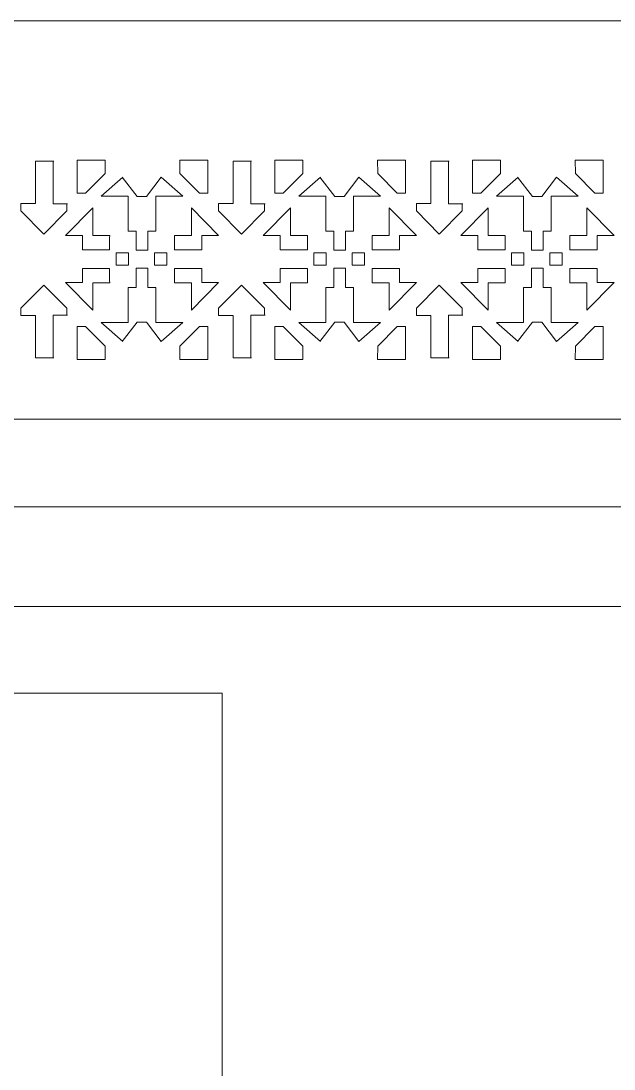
# Model space of a CAD drawing. Header units: millimetres. Extents: x -2078 to 426, y -513 to 2125.
# Drawn here: x -579 to -280, y 1598 to 2125 of the extents above; entities that cross this region are included whole.
import ezdxf

# ---------------------------------------------------------------- set-up
doc = ezdxf.new("R2010")
doc.units = ezdxf.units.MM
doc.header["$MEASUREMENT"] = 0
doc.layers.add('Katman 1', color=7, linetype='Continuous')

msp = doc.modelspace()

# ---------------------------------------------------------------- linework, layer by layer
at = {"layer": 'Katman 1', "color": 250, "lineweight": 20}
for points in [[(-1117.7285, 1924.8347), (82.2715, 1924.8347), (82.2715, 2124.8347), (-1117.7285, 2124.8347), (-1117.7285, 1924.8347)], [(-1027.5795, 1830.6776), (72.4205, 1830.6776), (72.4205, 1880.6776), (-1027.5795, 1880.6776), (-1027.5795, 1830.6776)], [(-2077.5107, -512.9141), (-477.5107, -512.9141), (-477.5107, 1787.0859), (-2077.5107, 1787.0859), (-2077.5107, -512.9141)]]:
    msp.add_lwpolyline(points, close=True, dxfattribs=at)
for points, knots in [([(-562.1715, 2054.333), (-562.1715, 2054.333), (-571.3228, 2054.333), (-571.3228, 2054.333), (-571.3228, 2054.333), (-571.3228, 2033.0753), (-571.3228, 2033.0753), (-571.3228, 2033.0753), (-578.6237, 2033.0753), (-578.6237, 2033.0753), (-578.6237, 2033.0753), (-578.6237, 2029.4342), (-578.6237, 2029.4342), (-578.6237, 2029.4342), (-567.0875, 2017.7718), (-567.0875, 2017.7718), (-567.0875, 2017.7718), (-555.5517, 2029.4342), (-555.5517, 2029.4342), (-555.5517, 2029.4342), (-555.5517, 2032.9769), (-555.5517, 2032.9769)], [0, 0, 0, 0, 0.14285714, 0.14285714, 0.14285714, 0.28571429, 0.28571429, 0.28571429, 0.42857143, 0.42857143, 0.42857143, 0.57142857, 0.57142857, 0.57142857, 0.71428571, 0.71428571, 0.71428571, 0.85714286, 0.85714286, 0.85714286, 1, 1, 1, 1]), ([(-562.4592, 2054.333), (-562.4592, 2054.333), (-562.4592, 2032.9769), (-562.4592, 2032.9769), (-562.4592, 2032.9769), (-555.1874, 2032.9769), (-555.1874, 2032.9769)], [0, 0, 0, 0, 0.5, 0.5, 0.5, 1, 1, 1, 1]), ([(-536.3736, 2048.2251), (-536.3736, 2048.2251), (-536.3, 2054.8347), (-536.3, 2054.8347), (-536.3, 2054.8347), (-550.3548, 2054.8347), (-550.3548, 2054.8347), (-550.3548, 2054.8347), (-550.3548, 2038.2991), (-550.3548, 2038.2991), (-550.3548, 2038.2991), (-546.1922, 2038.2991), (-546.1922, 2038.2991), (-546.1922, 2038.2991), (-536.3736, 2048.2251), (-536.3736, 2048.2251)], [0, 0, 0, 0, 0.2, 0.2, 0.2, 0.4, 0.4, 0.4, 0.6, 0.6, 0.6, 0.8, 0.8, 0.8, 1, 1, 1, 1]), ([(-498.6795, 2048.2251), (-498.6795, 2048.2251), (-498.7532, 2054.8347), (-498.7532, 2054.8347), (-498.7532, 2054.8347), (-484.6983, 2054.8347), (-484.6983, 2054.8347), (-484.6983, 2054.8347), (-484.6983, 2038.2991), (-484.6983, 2038.2991), (-484.6983, 2038.2991), (-488.861, 2038.2991), (-488.861, 2038.2991), (-488.861, 2038.2991), (-498.6795, 2048.2251), (-498.6795, 2048.2251)], [0, 0, 0, 0, 0.2, 0.2, 0.2, 0.4, 0.4, 0.4, 0.6, 0.6, 0.6, 0.8, 0.8, 0.8, 1, 1, 1, 1]), ([(-462.7948, 2054.333), (-462.7948, 2054.333), (-471.9461, 2054.333), (-471.9461, 2054.333), (-471.9461, 2054.333), (-471.9461, 2033.0753), (-471.9461, 2033.0753), (-471.9461, 2033.0753), (-479.247, 2033.0753), (-479.247, 2033.0753), (-479.247, 2033.0753), (-479.247, 2029.4342), (-479.247, 2029.4342), (-479.247, 2029.4342), (-467.7108, 2017.7718), (-467.7108, 2017.7718), (-467.7108, 2017.7718), (-456.175, 2029.4342), (-456.175, 2029.4342), (-456.175, 2029.4342), (-456.175, 2032.9769), (-456.175, 2032.9769)], [0, 0, 0, 0, 0.14285714, 0.14285714, 0.14285714, 0.28571429, 0.28571429, 0.28571429, 0.42857143, 0.42857143, 0.42857143, 0.57142857, 0.57142857, 0.57142857, 0.71428571, 0.71428571, 0.71428571, 0.85714286, 0.85714286, 0.85714286, 1, 1, 1, 1]), ([(-463.0824, 2054.333), (-463.0824, 2054.333), (-463.0824, 2032.9769), (-463.0824, 2032.9769), (-463.0824, 2032.9769), (-455.8106, 2032.9769), (-455.8106, 2032.9769)], [0, 0, 0, 0, 0.5, 0.5, 0.5, 1, 1, 1, 1]), ([(-436.9968, 2048.2251), (-436.9968, 2048.2251), (-436.9232, 2054.8347), (-436.9232, 2054.8347), (-436.9232, 2054.8347), (-450.978, 2054.8347), (-450.978, 2054.8347), (-450.978, 2054.8347), (-450.978, 2038.2991), (-450.978, 2038.2991), (-450.978, 2038.2991), (-446.8154, 2038.2991), (-446.8154, 2038.2991), (-446.8154, 2038.2991), (-436.9968, 2048.2251), (-436.9968, 2048.2251)], [0, 0, 0, 0, 0.2, 0.2, 0.2, 0.4, 0.4, 0.4, 0.6, 0.6, 0.6, 0.8, 0.8, 0.8, 1, 1, 1, 1]), ([(-399.3028, 2048.2251), (-399.3028, 2048.2251), (-399.3764, 2054.8347), (-399.3764, 2054.8347), (-399.3764, 2054.8347), (-385.3215, 2054.8347), (-385.3215, 2054.8347), (-385.3215, 2054.8347), (-385.3215, 2038.2991), (-385.3215, 2038.2991), (-385.3215, 2038.2991), (-389.4842, 2038.2991), (-389.4842, 2038.2991), (-389.4842, 2038.2991), (-399.3028, 2048.2251), (-399.3028, 2048.2251)], [0, 0, 0, 0, 0.2, 0.2, 0.2, 0.4, 0.4, 0.4, 0.6, 0.6, 0.6, 0.8, 0.8, 0.8, 1, 1, 1, 1]), ([(-363.418, 2054.333), (-363.418, 2054.333), (-372.5693, 2054.333), (-372.5693, 2054.333), (-372.5693, 2054.333), (-372.5693, 2033.0753), (-372.5693, 2033.0753), (-372.5693, 2033.0753), (-379.8702, 2033.0753), (-379.8702, 2033.0753), (-379.8702, 2033.0753), (-379.8702, 2029.4342), (-379.8702, 2029.4342), (-379.8702, 2029.4342), (-368.334, 2017.7718), (-368.334, 2017.7718), (-368.334, 2017.7718), (-356.7982, 2029.4342), (-356.7982, 2029.4342), (-356.7982, 2029.4342), (-356.7982, 2032.9769), (-356.7982, 2032.9769)], [0, 0, 0, 0, 0.14285714, 0.14285714, 0.14285714, 0.28571429, 0.28571429, 0.28571429, 0.42857143, 0.42857143, 0.42857143, 0.57142857, 0.57142857, 0.57142857, 0.71428571, 0.71428571, 0.71428571, 0.85714286, 0.85714286, 0.85714286, 1, 1, 1, 1]), ([(-363.7056, 2054.333), (-363.7056, 2054.333), (-363.7056, 2032.9769), (-363.7056, 2032.9769), (-363.7056, 2032.9769), (-356.4339, 2032.9769), (-356.4339, 2032.9769)], [0, 0, 0, 0, 0.5, 0.5, 0.5, 1, 1, 1, 1]), ([(-337.62, 2048.2251), (-337.62, 2048.2251), (-337.5464, 2054.8347), (-337.5464, 2054.8347), (-337.5464, 2054.8347), (-351.6013, 2054.8347), (-351.6013, 2054.8347), (-351.6013, 2054.8347), (-351.6013, 2038.2991), (-351.6013, 2038.2991), (-351.6013, 2038.2991), (-347.4386, 2038.2991), (-347.4386, 2038.2991), (-347.4386, 2038.2991), (-337.62, 2048.2251), (-337.62, 2048.2251)], [0, 0, 0, 0, 0.2, 0.2, 0.2, 0.4, 0.4, 0.4, 0.6, 0.6, 0.6, 0.8, 0.8, 0.8, 1, 1, 1, 1]), ([(-299.926, 2048.2251), (-299.926, 2048.2251), (-299.9996, 2054.8347), (-299.9996, 2054.8347), (-299.9996, 2054.8347), (-285.9448, 2054.8347), (-285.9448, 2054.8347), (-285.9448, 2054.8347), (-285.9448, 2038.2991), (-285.9448, 2038.2991), (-285.9448, 2038.2991), (-290.1074, 2038.2991), (-290.1074, 2038.2991), (-290.1074, 2038.2991), (-299.926, 2048.2251), (-299.926, 2048.2251)], [0, 0, 0, 0, 0.2, 0.2, 0.2, 0.4, 0.4, 0.4, 0.6, 0.6, 0.6, 0.8, 0.8, 0.8, 1, 1, 1, 1]), ([(-514.8649, 2009.6099), (-514.8649, 2009.6099), (-520.7299, 2009.6099), (-520.7299, 2009.6099), (-520.7299, 2009.6099), (-520.7299, 2019.1993), (-520.7299, 2019.1993), (-520.7299, 2019.1993), (-524.7701, 2019.1993), (-524.7701, 2019.1993), (-524.7701, 2019.1993), (-524.7701, 2036.8154), (-524.7701, 2036.8154), (-524.7701, 2036.8154), (-538.3115, 2036.8154), (-538.3115, 2036.8154), (-538.3115, 2036.8154), (-527.4919, 2046.4025), (-527.4919, 2046.4025)], [0, 0, 0, 0, 0.16666667, 0.16666667, 0.16666667, 0.33333333, 0.33333333, 0.33333333, 0.5, 0.5, 0.5, 0.66666667, 0.66666667, 0.66666667, 0.83333333, 0.83333333, 0.83333333, 1, 1, 1, 1]), ([(-508.1028, 2046.4025), (-508.1028, 2046.4025), (-515.5675, 2036.6911), (-515.5675, 2036.6911), (-515.5675, 2036.6911), (-520.2772, 2036.6911), (-520.2772, 2036.6911)], [0, 0, 0, 0, 0.5, 0.5, 0.5, 1, 1, 1, 1]), ([(-508.1028, 2046.4025), (-508.1028, 2046.4025), (-497.2836, 2036.8154), (-497.2836, 2036.8154), (-497.2836, 2036.8154), (-510.8252, 2036.8154), (-510.8252, 2036.8154), (-510.8252, 2036.8154), (-510.8252, 2019.1993), (-510.8252, 2019.1993), (-510.8252, 2019.1993), (-514.8649, 2019.1993), (-514.8649, 2019.1993), (-514.8649, 2019.1993), (-514.8649, 2009.6099), (-514.8649, 2009.6099)], [0, 0, 0, 0, 0.2, 0.2, 0.2, 0.4, 0.4, 0.4, 0.6, 0.6, 0.6, 0.8, 0.8, 0.8, 1, 1, 1, 1]), ([(-415.4881, 2009.6099), (-415.4881, 2009.6099), (-421.3531, 2009.6099), (-421.3531, 2009.6099), (-421.3531, 2009.6099), (-421.3531, 2019.1993), (-421.3531, 2019.1993), (-421.3531, 2019.1993), (-425.3933, 2019.1993), (-425.3933, 2019.1993), (-425.3933, 2019.1993), (-425.3933, 2036.8154), (-425.3933, 2036.8154), (-425.3933, 2036.8154), (-438.9347, 2036.8154), (-438.9347, 2036.8154), (-438.9347, 2036.8154), (-428.1151, 2046.4025), (-428.1151, 2046.4025)], [0, 0, 0, 0, 0.16666667, 0.16666667, 0.16666667, 0.33333333, 0.33333333, 0.33333333, 0.5, 0.5, 0.5, 0.66666667, 0.66666667, 0.66666667, 0.83333333, 0.83333333, 0.83333333, 1, 1, 1, 1]), ([(-408.7261, 2046.4025), (-408.7261, 2046.4025), (-416.1907, 2036.6911), (-416.1907, 2036.6911), (-416.1907, 2036.6911), (-420.9004, 2036.6911), (-420.9004, 2036.6911)], [0, 0, 0, 0, 0.5, 0.5, 0.5, 1, 1, 1, 1]), ([(-408.7261, 2046.4025), (-408.7261, 2046.4025), (-397.9069, 2036.8154), (-397.9069, 2036.8154), (-397.9069, 2036.8154), (-411.4484, 2036.8154), (-411.4484, 2036.8154), (-411.4484, 2036.8154), (-411.4484, 2019.1993), (-411.4484, 2019.1993), (-411.4484, 2019.1993), (-415.4881, 2019.1993), (-415.4881, 2019.1993), (-415.4881, 2019.1993), (-415.4881, 2009.6099), (-415.4881, 2009.6099)], [0, 0, 0, 0, 0.2, 0.2, 0.2, 0.4, 0.4, 0.4, 0.6, 0.6, 0.6, 0.8, 0.8, 0.8, 1, 1, 1, 1]), ([(-316.1113, 2009.6099), (-316.1113, 2009.6099), (-321.9764, 2009.6099), (-321.9764, 2009.6099), (-321.9764, 2009.6099), (-321.9764, 2019.1993), (-321.9764, 2019.1993), (-321.9764, 2019.1993), (-326.0165, 2019.1993), (-326.0165, 2019.1993), (-326.0165, 2019.1993), (-326.0165, 2036.8154), (-326.0165, 2036.8154), (-326.0165, 2036.8154), (-339.558, 2036.8154), (-339.558, 2036.8154), (-339.558, 2036.8154), (-328.7383, 2046.4025), (-328.7383, 2046.4025)], [0, 0, 0, 0, 0.16666667, 0.16666667, 0.16666667, 0.33333333, 0.33333333, 0.33333333, 0.5, 0.5, 0.5, 0.66666667, 0.66666667, 0.66666667, 0.83333333, 0.83333333, 0.83333333, 1, 1, 1, 1]), ([(-309.3493, 2046.4025), (-309.3493, 2046.4025), (-316.8139, 2036.6911), (-316.8139, 2036.6911), (-316.8139, 2036.6911), (-321.5236, 2036.6911), (-321.5236, 2036.6911)], [0, 0, 0, 0, 0.5, 0.5, 0.5, 1, 1, 1, 1]), ([(-309.3493, 2046.4025), (-309.3493, 2046.4025), (-298.5301, 2036.8154), (-298.5301, 2036.8154), (-298.5301, 2036.8154), (-312.0716, 2036.8154), (-312.0716, 2036.8154), (-312.0716, 2036.8154), (-312.0716, 2019.1993), (-312.0716, 2019.1993), (-312.0716, 2019.1993), (-316.1113, 2019.1993), (-316.1113, 2019.1993), (-316.1113, 2019.1993), (-316.1113, 2009.6099), (-316.1113, 2009.6099)], [0, 0, 0, 0, 0.2, 0.2, 0.2, 0.4, 0.4, 0.4, 0.6, 0.6, 0.6, 0.8, 0.8, 0.8, 1, 1, 1, 1]), ([(-534.03, 2015.9351), (-534.03, 2015.9351), (-533.9892, 2017.1086), (-533.9892, 2017.1086), (-533.9892, 2017.1086), (-542.4823, 2017.1086), (-542.4823, 2017.1086), (-542.4823, 2017.1086), (-542.4823, 2030.8853), (-542.4823, 2030.8853), (-542.4823, 2030.8853), (-556.21, 2017.007), (-556.21, 2017.007), (-556.21, 2017.007), (-547.7622, 2017.007), (-547.7622, 2017.007), (-547.7622, 2017.007), (-547.7622, 2009.9247), (-547.7622, 2009.9247), (-547.7622, 2009.9247), (-534.03, 2009.9247), (-534.03, 2009.9247), (-534.03, 2009.9247), (-534.03, 2015.9351), (-534.03, 2015.9351)], [0, 0, 0, 0, 0.125, 0.125, 0.125, 0.25, 0.25, 0.25, 0.375, 0.375, 0.375, 0.5, 0.5, 0.5, 0.625, 0.625, 0.625, 0.75, 0.75, 0.75, 0.875, 0.875, 0.875, 1, 1, 1, 1]), ([(-501.427, 2015.9351), (-501.427, 2015.9351), (-501.4679, 2017.1086), (-501.4679, 2017.1086), (-501.4679, 2017.1086), (-492.9747, 2017.1086), (-492.9747, 2017.1086), (-492.9747, 2017.1086), (-492.9747, 2030.8853), (-492.9747, 2030.8853), (-492.9747, 2030.8853), (-479.247, 2017.007), (-479.247, 2017.007), (-479.247, 2017.007), (-487.6948, 2017.007), (-487.6948, 2017.007), (-487.6948, 2017.007), (-487.6948, 2009.9247), (-487.6948, 2009.9247), (-487.6948, 2009.9247), (-501.427, 2009.9247), (-501.427, 2009.9247), (-501.427, 2009.9247), (-501.427, 2015.9351), (-501.427, 2015.9351)], [0, 0, 0, 0, 0.125, 0.125, 0.125, 0.25, 0.25, 0.25, 0.375, 0.375, 0.375, 0.5, 0.5, 0.5, 0.625, 0.625, 0.625, 0.75, 0.75, 0.75, 0.875, 0.875, 0.875, 1, 1, 1, 1]), ([(-434.6532, 2015.9351), (-434.6532, 2015.9351), (-434.6124, 2017.1086), (-434.6124, 2017.1086), (-434.6124, 2017.1086), (-443.1055, 2017.1086), (-443.1055, 2017.1086), (-443.1055, 2017.1086), (-443.1055, 2030.8853), (-443.1055, 2030.8853), (-443.1055, 2030.8853), (-456.8332, 2017.007), (-456.8332, 2017.007), (-456.8332, 2017.007), (-448.3854, 2017.007), (-448.3854, 2017.007), (-448.3854, 2017.007), (-448.3854, 2009.9247), (-448.3854, 2009.9247), (-448.3854, 2009.9247), (-434.6532, 2009.9247), (-434.6532, 2009.9247), (-434.6532, 2009.9247), (-434.6532, 2015.9351), (-434.6532, 2015.9351)], [0, 0, 0, 0, 0.125, 0.125, 0.125, 0.25, 0.25, 0.25, 0.375, 0.375, 0.375, 0.5, 0.5, 0.5, 0.625, 0.625, 0.625, 0.75, 0.75, 0.75, 0.875, 0.875, 0.875, 1, 1, 1, 1]), ([(-402.0502, 2015.9351), (-402.0502, 2015.9351), (-402.0911, 2017.1086), (-402.0911, 2017.1086), (-402.0911, 2017.1086), (-393.5979, 2017.1086), (-393.5979, 2017.1086), (-393.5979, 2017.1086), (-393.5979, 2030.8853), (-393.5979, 2030.8853), (-393.5979, 2030.8853), (-379.8702, 2017.007), (-379.8702, 2017.007), (-379.8702, 2017.007), (-388.318, 2017.007), (-388.318, 2017.007), (-388.318, 2017.007), (-388.318, 2009.9247), (-388.318, 2009.9247), (-388.318, 2009.9247), (-402.0502, 2009.9247), (-402.0502, 2009.9247), (-402.0502, 2009.9247), (-402.0502, 2015.9351), (-402.0502, 2015.9351)], [0, 0, 0, 0, 0.125, 0.125, 0.125, 0.25, 0.25, 0.25, 0.375, 0.375, 0.375, 0.5, 0.5, 0.5, 0.625, 0.625, 0.625, 0.75, 0.75, 0.75, 0.875, 0.875, 0.875, 1, 1, 1, 1]), ([(-335.2764, 2015.9351), (-335.2764, 2015.9351), (-335.2356, 2017.1086), (-335.2356, 2017.1086), (-335.2356, 2017.1086), (-343.7287, 2017.1086), (-343.7287, 2017.1086), (-343.7287, 2017.1086), (-343.7287, 2030.8853), (-343.7287, 2030.8853), (-343.7287, 2030.8853), (-357.4564, 2017.007), (-357.4564, 2017.007), (-357.4564, 2017.007), (-349.0086, 2017.007), (-349.0086, 2017.007), (-349.0086, 2017.007), (-349.0086, 2009.9247), (-349.0086, 2009.9247), (-349.0086, 2009.9247), (-335.2764, 2009.9247), (-335.2764, 2009.9247), (-335.2764, 2009.9247), (-335.2764, 2015.9351), (-335.2764, 2015.9351)], [0, 0, 0, 0, 0.125, 0.125, 0.125, 0.25, 0.25, 0.25, 0.375, 0.375, 0.375, 0.5, 0.5, 0.5, 0.625, 0.625, 0.625, 0.75, 0.75, 0.75, 0.875, 0.875, 0.875, 1, 1, 1, 1]), ([(-302.6735, 2015.9351), (-302.6735, 2015.9351), (-302.7143, 2017.1086), (-302.7143, 2017.1086), (-302.7143, 2017.1086), (-294.2212, 2017.1086), (-294.2212, 2017.1086), (-294.2212, 2017.1086), (-294.2212, 2030.8853), (-294.2212, 2030.8853), (-294.2212, 2030.8853), (-280.4935, 2017.007), (-280.4935, 2017.007), (-280.4935, 2017.007), (-288.9413, 2017.007), (-288.9413, 2017.007), (-288.9413, 2017.007), (-288.9413, 2009.9247), (-288.9413, 2009.9247), (-288.9413, 2009.9247), (-302.6735, 2009.9247), (-302.6735, 2009.9247), (-302.6735, 2009.9247), (-302.6735, 2015.9351), (-302.6735, 2015.9351)], [0, 0, 0, 0, 0.125, 0.125, 0.125, 0.25, 0.25, 0.25, 0.375, 0.375, 0.375, 0.5, 0.5, 0.5, 0.625, 0.625, 0.625, 0.75, 0.75, 0.75, 0.875, 0.875, 0.875, 1, 1, 1, 1]), ([(-524.5987, 2002.0863), (-524.5987, 2002.0863), (-524.5987, 2008.3747), (-524.5987, 2008.3747), (-524.5987, 2008.3747), (-530.819, 2008.3747), (-530.819, 2008.3747), (-530.819, 2008.3747), (-530.819, 2002.0863), (-530.819, 2002.0863), (-530.819, 2002.0863), (-524.5987, 2002.0863), (-524.5987, 2002.0863)], [0, 0, 0, 0, 0.25, 0.25, 0.25, 0.5, 0.5, 0.5, 0.75, 0.75, 0.75, 1, 1, 1, 1]), ([(-505.3043, 2002.0863), (-505.3043, 2002.0863), (-505.3043, 2008.3747), (-505.3043, 2008.3747), (-505.3043, 2008.3747), (-511.5247, 2008.3747), (-511.5247, 2008.3747), (-511.5247, 2008.3747), (-511.5247, 2002.0863), (-511.5247, 2002.0863), (-511.5247, 2002.0863), (-505.3043, 2002.0863), (-505.3043, 2002.0863)], [0, 0, 0, 0, 0.25, 0.25, 0.25, 0.5, 0.5, 0.5, 0.75, 0.75, 0.75, 1, 1, 1, 1]), ([(-425.2219, 2002.0863), (-425.2219, 2002.0863), (-425.2219, 2008.3747), (-425.2219, 2008.3747), (-425.2219, 2008.3747), (-431.4423, 2008.3747), (-431.4423, 2008.3747), (-431.4423, 2008.3747), (-431.4423, 2002.0863), (-431.4423, 2002.0863), (-431.4423, 2002.0863), (-425.2219, 2002.0863), (-425.2219, 2002.0863)], [0, 0, 0, 0, 0.25, 0.25, 0.25, 0.5, 0.5, 0.5, 0.75, 0.75, 0.75, 1, 1, 1, 1]), ([(-405.9275, 2002.0863), (-405.9275, 2002.0863), (-405.9275, 2008.3747), (-405.9275, 2008.3747), (-405.9275, 2008.3747), (-412.1479, 2008.3747), (-412.1479, 2008.3747), (-412.1479, 2008.3747), (-412.1479, 2002.0863), (-412.1479, 2002.0863), (-412.1479, 2002.0863), (-405.9275, 2002.0863), (-405.9275, 2002.0863)], [0, 0, 0, 0, 0.25, 0.25, 0.25, 0.5, 0.5, 0.5, 0.75, 0.75, 0.75, 1, 1, 1, 1]), ([(-325.8451, 2002.0863), (-325.8451, 2002.0863), (-325.8451, 2008.3747), (-325.8451, 2008.3747), (-325.8451, 2008.3747), (-332.0655, 2008.3747), (-332.0655, 2008.3747), (-332.0655, 2008.3747), (-332.0655, 2002.0863), (-332.0655, 2002.0863), (-332.0655, 2002.0863), (-325.8451, 2002.0863), (-325.8451, 2002.0863)], [0, 0, 0, 0, 0.25, 0.25, 0.25, 0.5, 0.5, 0.5, 0.75, 0.75, 0.75, 1, 1, 1, 1]), ([(-306.5507, 2002.0863), (-306.5507, 2002.0863), (-306.5507, 2008.3747), (-306.5507, 2008.3747), (-306.5507, 2008.3747), (-312.7711, 2008.3747), (-312.7711, 2008.3747), (-312.7711, 2008.3747), (-312.7711, 2002.0863), (-312.7711, 2002.0863), (-312.7711, 2002.0863), (-306.5507, 2002.0863), (-306.5507, 2002.0863)], [0, 0, 0, 0, 0.25, 0.25, 0.25, 0.5, 0.5, 0.5, 0.75, 0.75, 0.75, 1, 1, 1, 1]), ([(-534.03, 1994.4828), (-534.03, 1994.4828), (-533.9892, 1993.3093), (-533.9892, 1993.3093), (-533.9892, 1993.3093), (-542.4823, 1993.3093), (-542.4823, 1993.3093), (-542.4823, 1993.3093), (-542.4823, 1979.5326), (-542.4823, 1979.5326), (-542.4823, 1979.5326), (-556.21, 1993.4109), (-556.21, 1993.4109), (-556.21, 1993.4109), (-547.7622, 1993.4109), (-547.7622, 1993.4109), (-547.7622, 1993.4109), (-547.7622, 2000.4932), (-547.7622, 2000.4932), (-547.7622, 2000.4932), (-534.03, 2000.4932), (-534.03, 2000.4932), (-534.03, 2000.4932), (-534.03, 1994.4828), (-534.03, 1994.4828)], [0, 0, 0, 0, 0.125, 0.125, 0.125, 0.25, 0.25, 0.25, 0.375, 0.375, 0.375, 0.5, 0.5, 0.5, 0.625, 0.625, 0.625, 0.75, 0.75, 0.75, 0.875, 0.875, 0.875, 1, 1, 1, 1]), ([(-514.8649, 2000.5875), (-514.8649, 2000.5875), (-520.7299, 2000.5875), (-520.7299, 2000.5875), (-520.7299, 2000.5875), (-520.7299, 1990.9982), (-520.7299, 1990.9982), (-520.7299, 1990.9982), (-524.7701, 1990.9982), (-524.7701, 1990.9982), (-524.7701, 1990.9982), (-524.7701, 1973.3821), (-524.7701, 1973.3821), (-524.7701, 1973.3821), (-538.3115, 1973.3821), (-538.3115, 1973.3821), (-538.3115, 1973.3821), (-527.4919, 1963.795), (-527.4919, 1963.795)], [0, 0, 0, 0, 0.16666667, 0.16666667, 0.16666667, 0.33333333, 0.33333333, 0.33333333, 0.5, 0.5, 0.5, 0.66666667, 0.66666667, 0.66666667, 0.83333333, 0.83333333, 0.83333333, 1, 1, 1, 1]), ([(-508.1028, 1963.795), (-508.1028, 1963.795), (-497.2836, 1973.3821), (-497.2836, 1973.3821), (-497.2836, 1973.3821), (-510.8252, 1973.3821), (-510.8252, 1973.3821), (-510.8252, 1973.3821), (-510.8252, 1990.9982), (-510.8252, 1990.9982), (-510.8252, 1990.9982), (-514.8649, 1990.9982), (-514.8649, 1990.9982), (-514.8649, 1990.9982), (-514.8649, 2000.5875), (-514.8649, 2000.5875)], [0, 0, 0, 0, 0.2, 0.2, 0.2, 0.4, 0.4, 0.4, 0.6, 0.6, 0.6, 0.8, 0.8, 0.8, 1, 1, 1, 1]), ([(-501.427, 1994.4828), (-501.427, 1994.4828), (-501.4679, 1993.3093), (-501.4679, 1993.3093), (-501.4679, 1993.3093), (-492.9747, 1993.3093), (-492.9747, 1993.3093), (-492.9747, 1993.3093), (-492.9747, 1979.5326), (-492.9747, 1979.5326), (-492.9747, 1979.5326), (-479.247, 1993.4109), (-479.247, 1993.4109), (-479.247, 1993.4109), (-487.6948, 1993.4109), (-487.6948, 1993.4109), (-487.6948, 1993.4109), (-487.6948, 2000.4932), (-487.6948, 2000.4932), (-487.6948, 2000.4932), (-501.427, 2000.4932), (-501.427, 2000.4932), (-501.427, 2000.4932), (-501.427, 1994.4828), (-501.427, 1994.4828)], [0, 0, 0, 0, 0.125, 0.125, 0.125, 0.25, 0.25, 0.25, 0.375, 0.375, 0.375, 0.5, 0.5, 0.5, 0.625, 0.625, 0.625, 0.75, 0.75, 0.75, 0.875, 0.875, 0.875, 1, 1, 1, 1]), ([(-434.6532, 1994.4828), (-434.6532, 1994.4828), (-434.6124, 1993.3093), (-434.6124, 1993.3093), (-434.6124, 1993.3093), (-443.1055, 1993.3093), (-443.1055, 1993.3093), (-443.1055, 1993.3093), (-443.1055, 1979.5326), (-443.1055, 1979.5326), (-443.1055, 1979.5326), (-456.8332, 1993.4109), (-456.8332, 1993.4109), (-456.8332, 1993.4109), (-448.3854, 1993.4109), (-448.3854, 1993.4109), (-448.3854, 1993.4109), (-448.3854, 2000.4932), (-448.3854, 2000.4932), (-448.3854, 2000.4932), (-434.6532, 2000.4932), (-434.6532, 2000.4932), (-434.6532, 2000.4932), (-434.6532, 1994.4828), (-434.6532, 1994.4828)], [0, 0, 0, 0, 0.125, 0.125, 0.125, 0.25, 0.25, 0.25, 0.375, 0.375, 0.375, 0.5, 0.5, 0.5, 0.625, 0.625, 0.625, 0.75, 0.75, 0.75, 0.875, 0.875, 0.875, 1, 1, 1, 1]), ([(-415.4881, 2000.5875), (-415.4881, 2000.5875), (-421.3531, 2000.5875), (-421.3531, 2000.5875), (-421.3531, 2000.5875), (-421.3531, 1990.9982), (-421.3531, 1990.9982), (-421.3531, 1990.9982), (-425.3933, 1990.9982), (-425.3933, 1990.9982), (-425.3933, 1990.9982), (-425.3933, 1973.3821), (-425.3933, 1973.3821), (-425.3933, 1973.3821), (-438.9347, 1973.3821), (-438.9347, 1973.3821), (-438.9347, 1973.3821), (-428.1151, 1963.795), (-428.1151, 1963.795)], [0, 0, 0, 0, 0.16666667, 0.16666667, 0.16666667, 0.33333333, 0.33333333, 0.33333333, 0.5, 0.5, 0.5, 0.66666667, 0.66666667, 0.66666667, 0.83333333, 0.83333333, 0.83333333, 1, 1, 1, 1]), ([(-408.7261, 1963.795), (-408.7261, 1963.795), (-397.9069, 1973.3821), (-397.9069, 1973.3821), (-397.9069, 1973.3821), (-411.4484, 1973.3821), (-411.4484, 1973.3821), (-411.4484, 1973.3821), (-411.4484, 1990.9982), (-411.4484, 1990.9982), (-411.4484, 1990.9982), (-415.4881, 1990.9982), (-415.4881, 1990.9982), (-415.4881, 1990.9982), (-415.4881, 2000.5875), (-415.4881, 2000.5875)], [0, 0, 0, 0, 0.2, 0.2, 0.2, 0.4, 0.4, 0.4, 0.6, 0.6, 0.6, 0.8, 0.8, 0.8, 1, 1, 1, 1]), ([(-402.0502, 1994.4828), (-402.0502, 1994.4828), (-402.0911, 1993.3093), (-402.0911, 1993.3093), (-402.0911, 1993.3093), (-393.5979, 1993.3093), (-393.5979, 1993.3093), (-393.5979, 1993.3093), (-393.5979, 1979.5326), (-393.5979, 1979.5326), (-393.5979, 1979.5326), (-379.8702, 1993.4109), (-379.8702, 1993.4109), (-379.8702, 1993.4109), (-388.318, 1993.4109), (-388.318, 1993.4109), (-388.318, 1993.4109), (-388.318, 2000.4932), (-388.318, 2000.4932), (-388.318, 2000.4932), (-402.0502, 2000.4932), (-402.0502, 2000.4932), (-402.0502, 2000.4932), (-402.0502, 1994.4828), (-402.0502, 1994.4828)], [0, 0, 0, 0, 0.125, 0.125, 0.125, 0.25, 0.25, 0.25, 0.375, 0.375, 0.375, 0.5, 0.5, 0.5, 0.625, 0.625, 0.625, 0.75, 0.75, 0.75, 0.875, 0.875, 0.875, 1, 1, 1, 1]), ([(-335.2764, 1994.4828), (-335.2764, 1994.4828), (-335.2356, 1993.3093), (-335.2356, 1993.3093), (-335.2356, 1993.3093), (-343.7287, 1993.3093), (-343.7287, 1993.3093), (-343.7287, 1993.3093), (-343.7287, 1979.5326), (-343.7287, 1979.5326), (-343.7287, 1979.5326), (-357.4564, 1993.4109), (-357.4564, 1993.4109), (-357.4564, 1993.4109), (-349.0086, 1993.4109), (-349.0086, 1993.4109), (-349.0086, 1993.4109), (-349.0086, 2000.4932), (-349.0086, 2000.4932), (-349.0086, 2000.4932), (-335.2764, 2000.4932), (-335.2764, 2000.4932), (-335.2764, 2000.4932), (-335.2764, 1994.4828), (-335.2764, 1994.4828)], [0, 0, 0, 0, 0.125, 0.125, 0.125, 0.25, 0.25, 0.25, 0.375, 0.375, 0.375, 0.5, 0.5, 0.5, 0.625, 0.625, 0.625, 0.75, 0.75, 0.75, 0.875, 0.875, 0.875, 1, 1, 1, 1]), ([(-316.1113, 2000.5875), (-316.1113, 2000.5875), (-321.9764, 2000.5875), (-321.9764, 2000.5875), (-321.9764, 2000.5875), (-321.9764, 1990.9982), (-321.9764, 1990.9982), (-321.9764, 1990.9982), (-326.0165, 1990.9982), (-326.0165, 1990.9982), (-326.0165, 1990.9982), (-326.0165, 1973.3821), (-326.0165, 1973.3821), (-326.0165, 1973.3821), (-339.558, 1973.3821), (-339.558, 1973.3821), (-339.558, 1973.3821), (-328.7383, 1963.795), (-328.7383, 1963.795)], [0, 0, 0, 0, 0.16666667, 0.16666667, 0.16666667, 0.33333333, 0.33333333, 0.33333333, 0.5, 0.5, 0.5, 0.66666667, 0.66666667, 0.66666667, 0.83333333, 0.83333333, 0.83333333, 1, 1, 1, 1]), ([(-309.3493, 1963.795), (-309.3493, 1963.795), (-298.5301, 1973.3821), (-298.5301, 1973.3821), (-298.5301, 1973.3821), (-312.0716, 1973.3821), (-312.0716, 1973.3821), (-312.0716, 1973.3821), (-312.0716, 1990.9982), (-312.0716, 1990.9982), (-312.0716, 1990.9982), (-316.1113, 1990.9982), (-316.1113, 1990.9982), (-316.1113, 1990.9982), (-316.1113, 2000.5875), (-316.1113, 2000.5875)], [0, 0, 0, 0, 0.2, 0.2, 0.2, 0.4, 0.4, 0.4, 0.6, 0.6, 0.6, 0.8, 0.8, 0.8, 1, 1, 1, 1]), ([(-302.6735, 1994.4828), (-302.6735, 1994.4828), (-302.7143, 1993.3093), (-302.7143, 1993.3093), (-302.7143, 1993.3093), (-294.2212, 1993.3093), (-294.2212, 1993.3093), (-294.2212, 1993.3093), (-294.2212, 1979.5326), (-294.2212, 1979.5326), (-294.2212, 1979.5326), (-280.4935, 1993.4109), (-280.4935, 1993.4109), (-280.4935, 1993.4109), (-288.9413, 1993.4109), (-288.9413, 1993.4109), (-288.9413, 1993.4109), (-288.9413, 2000.4932), (-288.9413, 2000.4932), (-288.9413, 2000.4932), (-302.6735, 2000.4932), (-302.6735, 2000.4932), (-302.6735, 2000.4932), (-302.6735, 1994.4828), (-302.6735, 1994.4828)], [0, 0, 0, 0, 0.125, 0.125, 0.125, 0.25, 0.25, 0.25, 0.375, 0.375, 0.375, 0.5, 0.5, 0.5, 0.625, 0.625, 0.625, 0.75, 0.75, 0.75, 0.875, 0.875, 0.875, 1, 1, 1, 1]), ([(-562.1715, 1955.6267), (-562.1715, 1955.6267), (-571.3228, 1955.6267), (-571.3228, 1955.6267), (-571.3228, 1955.6267), (-571.3228, 1976.8844), (-571.3228, 1976.8844), (-571.3228, 1976.8844), (-578.6237, 1976.8844), (-578.6237, 1976.8844), (-578.6237, 1976.8844), (-578.6237, 1980.5256), (-578.6237, 1980.5256), (-578.6237, 1980.5256), (-567.0875, 1992.188), (-567.0875, 1992.188), (-567.0875, 1992.188), (-555.5517, 1980.5256), (-555.5517, 1980.5256), (-555.5517, 1980.5256), (-555.5517, 1976.9828), (-555.5517, 1976.9828)], [0, 0, 0, 0, 0.14285714, 0.14285714, 0.14285714, 0.28571429, 0.28571429, 0.28571429, 0.42857143, 0.42857143, 0.42857143, 0.57142857, 0.57142857, 0.57142857, 0.71428571, 0.71428571, 0.71428571, 0.85714286, 0.85714286, 0.85714286, 1, 1, 1, 1]), ([(-462.7948, 1955.6267), (-462.7948, 1955.6267), (-471.9461, 1955.6267), (-471.9461, 1955.6267), (-471.9461, 1955.6267), (-471.9461, 1976.8844), (-471.9461, 1976.8844), (-471.9461, 1976.8844), (-479.247, 1976.8844), (-479.247, 1976.8844), (-479.247, 1976.8844), (-479.247, 1980.5256), (-479.247, 1980.5256), (-479.247, 1980.5256), (-467.7108, 1992.188), (-467.7108, 1992.188), (-467.7108, 1992.188), (-456.175, 1980.5256), (-456.175, 1980.5256), (-456.175, 1980.5256), (-456.175, 1976.9828), (-456.175, 1976.9828)], [0, 0, 0, 0, 0.14285714, 0.14285714, 0.14285714, 0.28571429, 0.28571429, 0.28571429, 0.42857143, 0.42857143, 0.42857143, 0.57142857, 0.57142857, 0.57142857, 0.71428571, 0.71428571, 0.71428571, 0.85714286, 0.85714286, 0.85714286, 1, 1, 1, 1]), ([(-363.418, 1955.6267), (-363.418, 1955.6267), (-372.5693, 1955.6267), (-372.5693, 1955.6267), (-372.5693, 1955.6267), (-372.5693, 1976.8844), (-372.5693, 1976.8844), (-372.5693, 1976.8844), (-379.8702, 1976.8844), (-379.8702, 1976.8844), (-379.8702, 1976.8844), (-379.8702, 1980.5256), (-379.8702, 1980.5256), (-379.8702, 1980.5256), (-368.334, 1992.188), (-368.334, 1992.188), (-368.334, 1992.188), (-356.7982, 1980.5256), (-356.7982, 1980.5256), (-356.7982, 1980.5256), (-356.7982, 1976.9828), (-356.7982, 1976.9828)], [0, 0, 0, 0, 0.14285714, 0.14285714, 0.14285714, 0.28571429, 0.28571429, 0.28571429, 0.42857143, 0.42857143, 0.42857143, 0.57142857, 0.57142857, 0.57142857, 0.71428571, 0.71428571, 0.71428571, 0.85714286, 0.85714286, 0.85714286, 1, 1, 1, 1]), ([(-562.4592, 1955.6267), (-562.4592, 1955.6267), (-562.4592, 1976.9828), (-562.4592, 1976.9828), (-562.4592, 1976.9828), (-555.1874, 1976.9828), (-555.1874, 1976.9828)], [0, 0, 0, 0, 0.5, 0.5, 0.5, 1, 1, 1, 1]), ([(-463.0824, 1955.6267), (-463.0824, 1955.6267), (-463.0824, 1976.9828), (-463.0824, 1976.9828), (-463.0824, 1976.9828), (-455.8106, 1976.9828), (-455.8106, 1976.9828)], [0, 0, 0, 0, 0.5, 0.5, 0.5, 1, 1, 1, 1]), ([(-363.7056, 1955.6267), (-363.7056, 1955.6267), (-363.7056, 1976.9828), (-363.7056, 1976.9828), (-363.7056, 1976.9828), (-356.4339, 1976.9828), (-356.4339, 1976.9828)], [0, 0, 0, 0, 0.5, 0.5, 0.5, 1, 1, 1, 1]), ([(-536.3736, 1961.4443), (-536.3736, 1961.4443), (-536.3, 1954.8347), (-536.3, 1954.8347), (-536.3, 1954.8347), (-550.3548, 1954.8347), (-550.3548, 1954.8347), (-550.3548, 1954.8347), (-550.3548, 1971.3703), (-550.3548, 1971.3703), (-550.3548, 1971.3703), (-546.1922, 1971.3703), (-546.1922, 1971.3703), (-546.1922, 1971.3703), (-536.3736, 1961.4443), (-536.3736, 1961.4443)], [0, 0, 0, 0, 0.2, 0.2, 0.2, 0.4, 0.4, 0.4, 0.6, 0.6, 0.6, 0.8, 0.8, 0.8, 1, 1, 1, 1]), ([(-508.1028, 1963.795), (-508.1028, 1963.795), (-515.5675, 1973.5063), (-515.5675, 1973.5063), (-515.5675, 1973.5063), (-520.2772, 1973.5063), (-520.2772, 1973.5063)], [0, 0, 0, 0, 0.5, 0.5, 0.5, 1, 1, 1, 1]), ([(-498.6795, 1961.4443), (-498.6795, 1961.4443), (-498.7532, 1954.8347), (-498.7532, 1954.8347), (-498.7532, 1954.8347), (-484.6983, 1954.8347), (-484.6983, 1954.8347), (-484.6983, 1954.8347), (-484.6983, 1971.3703), (-484.6983, 1971.3703), (-484.6983, 1971.3703), (-488.861, 1971.3703), (-488.861, 1971.3703), (-488.861, 1971.3703), (-498.6795, 1961.4443), (-498.6795, 1961.4443)], [0, 0, 0, 0, 0.2, 0.2, 0.2, 0.4, 0.4, 0.4, 0.6, 0.6, 0.6, 0.8, 0.8, 0.8, 1, 1, 1, 1]), ([(-436.9968, 1961.4443), (-436.9968, 1961.4443), (-436.9232, 1954.8347), (-436.9232, 1954.8347), (-436.9232, 1954.8347), (-450.978, 1954.8347), (-450.978, 1954.8347), (-450.978, 1954.8347), (-450.978, 1971.3703), (-450.978, 1971.3703), (-450.978, 1971.3703), (-446.8154, 1971.3703), (-446.8154, 1971.3703), (-446.8154, 1971.3703), (-436.9968, 1961.4443), (-436.9968, 1961.4443)], [0, 0, 0, 0, 0.2, 0.2, 0.2, 0.4, 0.4, 0.4, 0.6, 0.6, 0.6, 0.8, 0.8, 0.8, 1, 1, 1, 1]), ([(-408.7261, 1963.795), (-408.7261, 1963.795), (-416.1907, 1973.5063), (-416.1907, 1973.5063), (-416.1907, 1973.5063), (-420.9004, 1973.5063), (-420.9004, 1973.5063)], [0, 0, 0, 0, 0.5, 0.5, 0.5, 1, 1, 1, 1]), ([(-399.3028, 1961.4443), (-399.3028, 1961.4443), (-399.3764, 1954.8347), (-399.3764, 1954.8347), (-399.3764, 1954.8347), (-385.3215, 1954.8347), (-385.3215, 1954.8347), (-385.3215, 1954.8347), (-385.3215, 1971.3703), (-385.3215, 1971.3703), (-385.3215, 1971.3703), (-389.4842, 1971.3703), (-389.4842, 1971.3703), (-389.4842, 1971.3703), (-399.3028, 1961.4443), (-399.3028, 1961.4443)], [0, 0, 0, 0, 0.2, 0.2, 0.2, 0.4, 0.4, 0.4, 0.6, 0.6, 0.6, 0.8, 0.8, 0.8, 1, 1, 1, 1]), ([(-337.62, 1961.4443), (-337.62, 1961.4443), (-337.5464, 1954.8347), (-337.5464, 1954.8347), (-337.5464, 1954.8347), (-351.6013, 1954.8347), (-351.6013, 1954.8347), (-351.6013, 1954.8347), (-351.6013, 1971.3703), (-351.6013, 1971.3703), (-351.6013, 1971.3703), (-347.4386, 1971.3703), (-347.4386, 1971.3703), (-347.4386, 1971.3703), (-337.62, 1961.4443), (-337.62, 1961.4443)], [0, 0, 0, 0, 0.2, 0.2, 0.2, 0.4, 0.4, 0.4, 0.6, 0.6, 0.6, 0.8, 0.8, 0.8, 1, 1, 1, 1]), ([(-309.3493, 1963.795), (-309.3493, 1963.795), (-316.8139, 1973.5063), (-316.8139, 1973.5063), (-316.8139, 1973.5063), (-321.5236, 1973.5063), (-321.5236, 1973.5063)], [0, 0, 0, 0, 0.5, 0.5, 0.5, 1, 1, 1, 1]), ([(-299.926, 1961.4443), (-299.926, 1961.4443), (-299.9996, 1954.8347), (-299.9996, 1954.8347), (-299.9996, 1954.8347), (-285.9448, 1954.8347), (-285.9448, 1954.8347), (-285.9448, 1954.8347), (-285.9448, 1971.3703), (-285.9448, 1971.3703), (-285.9448, 1971.3703), (-290.1074, 1971.3703), (-290.1074, 1971.3703), (-290.1074, 1971.3703), (-299.926, 1961.4443), (-299.926, 1961.4443)], [0, 0, 0, 0, 0.2, 0.2, 0.2, 0.4, 0.4, 0.4, 0.6, 0.6, 0.6, 0.8, 0.8, 0.8, 1, 1, 1, 1])]:
    msp.add_open_spline(points, degree=3, knots=knots, dxfattribs=at)
for points in [[(-527.7418, 2046.4025), (-527.7418, 2046.4025), (-520.2772, 2036.6911), (-520.2772, 2036.6911)], [(-428.3651, 2046.4025), (-428.3651, 2046.4025), (-420.9004, 2036.6911), (-420.9004, 2036.6911)], [(-328.9883, 2046.4025), (-328.9883, 2046.4025), (-321.5236, 2036.6911), (-321.5236, 2036.6911)], [(-527.7418, 1963.795), (-527.7418, 1963.795), (-520.2772, 1973.5063), (-520.2772, 1973.5063)], [(-428.3651, 1963.795), (-428.3651, 1963.795), (-420.9004, 1973.5063), (-420.9004, 1973.5063)], [(-328.9883, 1963.795), (-328.9883, 1963.795), (-321.5236, 1973.5063), (-321.5236, 1973.5063)]]:
    msp.add_open_spline(points, degree=3, dxfattribs=at)

doc.saveas('drawing.dxf')
